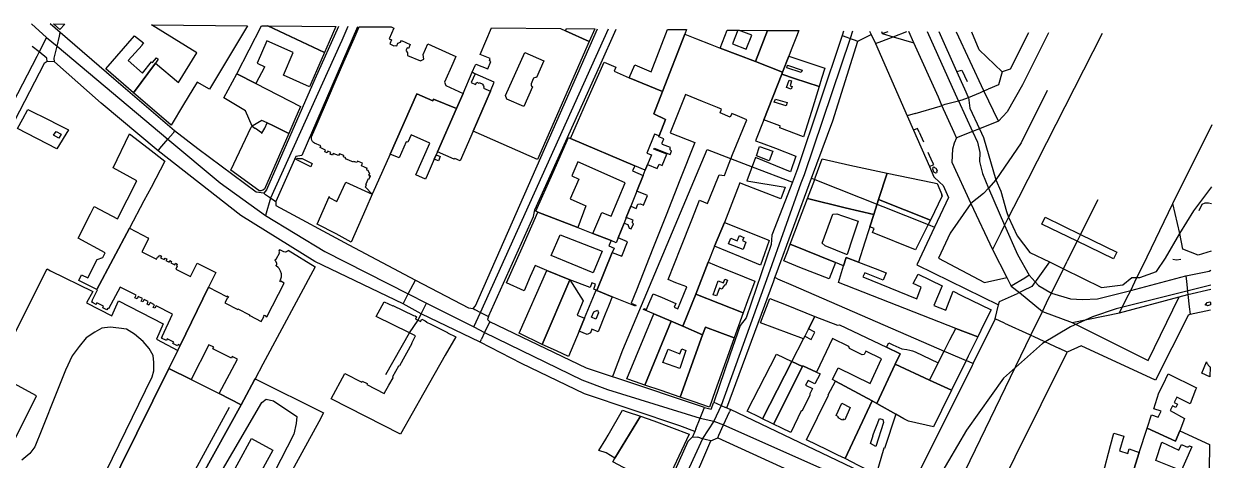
# Model space of a CAD drawing. Header units: millimetres. Extents: x 0 to 1122, y 0 to 907.
# Drawn here: x 577 to 1122, y 702 to 902 of the extents above; entities that cross this region are included whole.
import ezdxf

# ---------------------------------------------------------------- set-up
doc = ezdxf.new("R2010")
doc.units = ezdxf.units.MM

msp = doc.modelspace()

# ---------------------------------------------------------------- linework, layer by layer
at = {"layer": 'buildings'}
for points in [[(591.0416, 901.6947), (596.1316, 901.649), (593.9505, 899.2033), (591.0416, 901.6947)], [(635.925, 901.2919), (679.9098, 900.8971), (662.5023, 871.7338), (656.8216, 875.074), (654.8311, 871.7746), (650.6064, 864.7212), (644.959, 855.3232), (627.726, 870.1165), (637.7637, 883.7709), (648.3429, 874.8611), (656.7206, 888.5025), (635.925, 901.2919)], [(686.3757, 900.8391), (689.2105, 900.8137), (715.2352, 888.5656), (711.5459, 880.2029), (708.3145, 872.8705), (696.4122, 878.1952), (700.8756, 888.5637), (688.8641, 894.0385), (684.426, 883.7536), (687.8654, 882.0456), (687.7405, 881.8324), (683.8071, 874.3571), (675.0445, 878.8338), (686.3757, 900.8391)], [(689.2105, 900.8137), (720.5303, 900.5326), (717.3934, 893.4384), (715.2352, 888.5656), (689.2105, 900.8137)], [(731.179, 900.437), (745.8747, 900.3051), (747.1215, 899.7325), (744.9574, 894.8784), (746.0348, 894.3749), (745.2875, 892.6111), (747.0744, 891.7099), (747.6347, 891.8074), (748.3716, 891.7263), (748.9166, 892.8675), (750.1132, 893.3228), (750.5137, 894.1205), (754.5664, 892.2579), (753.7946, 890.4944), (753.0959, 890.7336), (752.5811, 889.5268), (752.8312, 889.3103), (753.0679, 888.9727), (753.2909, 888.4768), (753.3314, 888.1969), (753.2435, 887.2938), (759.2201, 884.7338), (760.8498, 885.502), (760.4516, 887.7139), (762.6284, 892.6145), (772.4237, 888.1381), (775.4667, 886.7784), (774.1104, 883.5943), (770.3269, 874.9995), (770.8605, 873.4852), (778.7875, 869.743), (775.7392, 862.9306), (765.2597, 867.2082), (764.8663, 866.5221), (757.6532, 869.6709), (745.3089, 842.069), (738.6516, 826.9585), (737.1837, 823.6636), (734.0215, 826.8042), (734.518, 828.0204), (734.2796, 828.1716), (735.4159, 830.8265), (735.7166, 830.7679), (736.3981, 832.0477), (736.0154, 831.8648), (735.6414, 832.6602), (736.0303, 832.8524), (735.338, 834.4799), (734.9428, 834.2878), (734.5332, 835.2233), (734.9285, 835.434), (732.1856, 836.6699), (732.7007, 837.8953), (730.4163, 838.8476), (730.0717, 838.1145), (728.755, 838.6668), (728.5366, 838.3053), (724.9056, 839.9033), (724.9704, 840.2754), (723.917, 840.7135), (724.1202, 841.4292), (722.068, 842.2209), (721.6298, 841.3396), (719.3026, 842.3202), (718.9336, 841.6153), (717.8864, 842.0533), (718.2189, 842.7958), (716.786, 843.4236), (716.4533, 842.6439), (715.3938, 843.0913), (715.7391, 843.8989), (713.2779, 845.0112), (713.5489, 845.7542), (710.634, 846.9917), (710.1883, 847.3404), (709.7807, 847.81), (709.4667, 848.4464), (709.3246, 849.0441), (709.2896, 849.9482), (711.8695, 855.9168), (716.6271, 866.879), (720.6691, 876.189), (724.1904, 884.3203), (728.8413, 895.0412), (731.179, 900.437)], [(791.8712, 899.8923), (823.4322, 899.6091), (825.824, 898.5447), (836.6355, 893.5841), (818.8602, 853.1993), (812.8618, 839.5644), (783.3734, 852.5658), (791.4234, 870.8321), (793.126, 874.9449), (784.3525, 878.8996), (783.0063, 879.5826), (784.3862, 882.6639), (784.6994, 883.3227), (790.0769, 881.1221), (791.4649, 884.427), (790.9024, 884.7582), (791.25, 885.8266), (786.5949, 887.6946), (791.8712, 899.8923)], [(826.2883, 899.5834), (839.2296, 899.4673), (836.6355, 893.5841), (825.824, 898.5447), (826.2883, 899.5834)], [(872.5153, 899.1685), (881.241, 899.0902), (880.4644, 897.0694), (870.2769, 870.6779), (855.0269, 876.9826), (857.6253, 882.9883), (865.016, 879.7542), (872.5153, 899.1685)], [(614.978, 881.1983), (628.1508, 896.241), (632.2285, 893.0642), (631.5563, 892.1291), (631.6536, 892.0164), (625.3135, 884.8796), (631.821, 879.1464), (635.9124, 884.3466), (636.4381, 884.0158), (638.2283, 886.2361), (639.0146, 885.4836), (637.7637, 883.7709), (627.726, 870.1165), (614.978, 881.1983)], [(840.1842, 779.4696), (847.2313, 796.9529), (851.623, 795.1805), (854.2523, 801.8848), (849.9339, 803.6006), (852.6433, 810.3321), (854.3342, 809.6834), (854.9286, 808.1033), (855.9459, 807.7495), (856.9127, 810.0052), (856.5176, 810.5026), (856.5091, 810.9313), (856.7498, 811.7305), (853.6385, 813.0162), (855.6941, 818.1043), (858.0888, 817.1231), (858.9663, 819.0069), (860.1549, 819.2572), (861.5448, 818.6391), (863.3236, 823.0307), (858.5227, 825.1049), (861.4143, 832.2635), (862.3081, 834.6037), (863.3582, 837.2407), (867.8052, 835.4772), (868.6399, 837.3986), (870.0298, 836.7805), (872.16, 841.9704), (866.2483, 844.2409), (866.493, 844.7978), (873.8182, 841.7972), (874.336, 843.3394), (873.8192, 843.9776), (873.7814, 844.565), (873.8656, 845.0488), (870.2701, 846.4879), (870.107, 846.8062), (870.0551, 847.198), (870.8523, 849.0453), (868.5555, 849.9882), (868.7136, 850.4807), (871.6264, 857.9559), (866.3194, 860.4819), (870.2769, 870.6779), (880.4644, 897.0694), (885.8239, 894.925), (892.0352, 892.4749), (896.6417, 890.6727), (912.8146, 884.4623), (925.2624, 879.6271), (924.8852, 878.6893), (916.6641, 857.7221), (912.9268, 848.0831), (915.5247, 847.1281), (922.1059, 844.7958), (931.33, 841.0422), (928.9982, 833.9066), (912.8646, 840.4054), (908.8359, 829.7999), (926.4639, 826.8194), (924.4749, 821.6003), (907.015, 828.2693), (905.674, 828.859), (904.6284, 826.0356), (898.6642, 810.6951), (894.1222, 799.7494), (891.217, 792.4326), (885.4615, 777.7611), (879.6139, 763.0998), (874.28, 765.3838), (866.2151, 768.8569), (861.4621, 770.7815), (861.644, 771.1899), (862.8877, 770.7222), (863.5785, 772.3654), (866.0018, 778.0186), (870.129, 776.2299), (876.3075, 773.5284), (875.585, 771.7831), (877.3305, 771.0593), (881.33, 781.1432), (876.4234, 783.0786), (872.8398, 784.4803), (878.651, 799.1978), (883.6384, 811.8354), (887.217, 820.8981), (890.8914, 819.3465), (891.9975, 822.0575), (896.2714, 832.5863), (898.6289, 832.2484), (899.9767, 835.8705), (902.3168, 841.8599), (908.919, 857.7445), (904.6814, 859.562), (901.9931, 860.7135), (901.2218, 859.0152), (896.6713, 860.8914), (897.3138, 862.6282), (895.415, 863.3999), (888.5673, 866.1725), (880.7152, 869.3642), (873.7413, 851.787), (885.0364, 847.2787), (878.2507, 830.1285), (871.8989, 814.074), (865.805, 798.6788), (858.2962, 779.7273), (855.9128, 773.7197), (858.0122, 772.7039), (857.8238, 772.2583), (847.1786, 776.5838), (840.1842, 779.4696)], [(905.0448, 898.8766), (918.4544, 898.7563), (912.8146, 884.4623), (896.6417, 890.6727), (899.8769, 898.923), (904.7155, 898.8796), (902.3264, 892.5881), (908.6366, 890.2023), (911.1581, 896.5442), (905.0448, 898.8766)], [(918.4544, 898.7563), (932.7747, 898.6277), (931.3017, 895.1347), (929.257, 889.8602), (928.1926, 886.9996), (925.2624, 879.6271), (912.8146, 884.4623), (918.4544, 898.7563)], [(798.2359, 868.9355), (807.1164, 888.6667), (815.8715, 884.7308), (812.5396, 877.1383), (811.9439, 877.1995), (811.4879, 877.0731), (811.1106, 876.8156), (810.9355, 876.4817), (810.0364, 874.2347), (809.966, 873.9185), (810.0367, 873.5731), (810.2242, 873.236), (810.4313, 873.0198), (810.6821, 872.8871), (806.6308, 863.894), (798.9277, 867.2521), (798.2359, 868.9355)], [(828.0517, 849.2408), (831.7346, 857.5943), (834.9846, 864.964), (843.4669, 884.177), (848.7765, 881.9398), (848.0276, 879.9897), (855.0269, 876.9826), (870.2769, 870.6779), (866.3194, 860.4819), (871.6264, 857.9559), (868.7136, 850.4807), (866.5934, 851.2357), (863.0482, 842.4617), (865.1248, 841.6511), (863.3582, 837.2407), (862.3081, 834.6037), (857.5382, 836.7056), (828.0517, 849.2408)], [(924.8852, 878.6893), (925.2624, 879.6271), (928.1926, 886.9996), (944.6054, 881.4861), (943.1679, 876.7653), (942.0343, 873.0295), (930.8181, 876.7262), (924.8852, 878.6893)], [(669.0637, 867.8825), (675.0445, 878.8338), (683.8071, 874.3571), (704.324, 863.8302), (701.7202, 857.9365), (698.8842, 851.5043), (691.5652, 855.1853), (688.9876, 856.3452), (686.5696, 857.4664), (682.0525, 854.8418), (679.0853, 861.913), (669.0637, 867.8825)], [(767.0784, 843.0391), (775.7392, 862.9306), (778.7875, 869.743), (783.0063, 879.5826), (784.3525, 878.8996), (782.5702, 874.8062), (784.5294, 873.9221), (785.0794, 874.9422), (786.0899, 874.5139), (786.2465, 874.8479), (787.8692, 874.1439), (787.8167, 873.7716), (788.2056, 873.2649), (788.2821, 872.8822), (788.3163, 872.5837), (788.2338, 872.2956), (791.4234, 870.8321), (783.3734, 852.5658), (777.3933, 838.9215), (774.9807, 839.968), (774.7628, 839.6625), (767.0784, 843.0391)], [(916.6641, 857.7221), (924.8852, 878.6893), (930.8181, 876.7262), (942.0343, 873.0295), (938.5457, 861.6271), (934.9624, 849.946), (924.026, 854.013), (924.2495, 854.9429), (924.084, 855.0002), (916.6641, 857.7221)], [(927.1849, 881.5295), (927.5647, 882.7561), (934.2078, 880.4792), (933.8476, 879.3736), (927.1849, 881.5295)], [(927.1549, 872.6402), (928.3095, 875.9658), (929.4315, 875.6483), (928.7346, 873.3157), (929.6479, 873.028), (929.2376, 871.8203), (927.1549, 872.6402)], [(745.3089, 842.069), (757.6532, 869.6709), (764.8663, 866.5221), (765.2597, 867.2082), (775.7392, 862.9306), (767.0784, 843.0391), (766.4334, 841.7217), (765.5923, 839.7724), (762.2605, 832.1985), (761.5881, 830.5645), (757.1245, 832.5426), (763.5126, 847.1151), (755.0084, 850.937), (753.4283, 847.4662), (752.7235, 847.7054), (749.5165, 840.3447), (745.3089, 842.069)], [(921.4453, 865.8515), (921.9987, 867.2536), (927.3325, 865.6686), (926.9069, 864.1256), (921.4453, 865.8515)], [(574.5477, 853.6995), (576.912, 858.2349), (579.2309, 862.5005), (589.2128, 857.5934), (592.4315, 855.9618), (597.8156, 853.1274), (592.4875, 844.3788), (574.5477, 853.6995)], [(672.2452, 834.6346), (681.5994, 854.352), (682.0525, 854.8418), (683.3598, 853.9263), (683.5997, 853.9428), (686.409, 851.8862), (686.2849, 851.7569), (686.5417, 851.6055), (687.9518, 853.9411), (688.9876, 856.3452), (691.5652, 855.1853), (698.8842, 851.5043), (687.7078, 825.9979), (686.9719, 825.5013), (686.0409, 825.1929), (685.5186, 825.2162), (685.0889, 825.2852), (672.2452, 834.6346)], [(591.0315, 850.6537), (592.1663, 852.4326), (594.4606, 851.2193), (593.4974, 849.3736), (591.0315, 850.6537)], [(602.3922, 803.4389), (607.9268, 814.655), (609.6169, 818.041), (620.3786, 812.3349), (629.2698, 829.7455), (618.2952, 835.6957), (625.9163, 851.3286), (634.4507, 844.7107), (642.1001, 838.7996), (635.7405, 826.7523), (632.4887, 820.5848), (625.8793, 808.1017), (610.9475, 779.9548), (602.5873, 784.0739), (603.8889, 786.634), (606.7598, 785.2851), (611.0832, 793.7259), (613.6242, 794.6536), (614.6519, 796.8342), (602.3922, 803.4389)], [(812.164, 815.7999), (819.9299, 833.2487), (827.2004, 849.5932), (828.0517, 849.2408), (857.5382, 836.7056), (856.5577, 834.2916), (861.4143, 832.2635), (858.5227, 825.1049), (855.6941, 818.1043), (853.6385, 813.0162), (852.6433, 810.3321), (849.9339, 803.6006), (849.0662, 801.4279), (846.6345, 802.4094), (838.26, 805.6244), (842.4833, 815.2869), (846.6847, 813.5442), (853.1531, 828.8801), (831.3983, 838.5136), (828.6977, 832.0896), (831.9484, 830.5883), (827.8468, 821.4651), (835.1034, 818.3626), (831.35, 808.3138), (813.1439, 815.3997), (812.164, 815.7999)], [(913.3335, 841.2958), (914.7425, 845.5789), (920.7779, 843.3913), (919.1587, 838.9702), (913.3335, 841.2958)], [(702.2559, 839.4909), (702.5698, 840.2243), (703.0781, 840.0054), (704.9527, 839.9793), (709.6039, 837.6733), (709.4968, 837.3854), (708.9458, 836.2536), (702.2559, 839.4909)], [(765.5923, 839.7724), (766.4334, 841.7217), (768.3132, 840.8942), (767.5207, 838.8792), (765.5923, 839.7724)], [(936.7148, 821.7056), (940.0077, 830.4488), (940.2723, 831.1785), (943.5148, 839.7876), (956.0729, 836.9828), (973.2954, 833.3351), (969.3088, 821.2197), (967.1142, 814.3158), (954.036, 817.4047), (936.7148, 821.7056)], [(994.1132, 835.1253), (994.3579, 835.6729), (994.2808, 835.9904), (994.7188, 836.1635), (994.9438, 835.8913), (995.5868, 835.6154), (996.1181, 834.539), (995.89, 833.7677), (996.004, 833.4592), (995.4794, 833.2215), (995.2608, 833.5217), (994.6667, 833.7692), (994.1132, 835.1253)], [(711.9377, 809.9587), (717.3305, 822.518), (717.3432, 822.5645), (717.4779, 822.5074), (717.4135, 822.1725), (720.9619, 820.2864), (725.0799, 829.1485), (737.1837, 823.6636), (734.2343, 816.925), (727.514, 801.638), (720.5645, 805.4088), (711.9377, 809.9587)], [(969.3088, 821.2197), (973.2954, 833.3351), (993.9661, 828.9486), (996.1935, 828.5002), (997.3732, 825.6756), (998.2639, 823.5338), (998.115, 823.3767), (998.1196, 823.1996), (998.3209, 823.0301), (998.4503, 823.0662), (998.5406, 822.8511), (993.0696, 811.7925), (969.3088, 821.2197)], [(928.7821, 800.6798), (933.0568, 812.0007), (936.7148, 821.7056), (954.036, 817.4047), (967.1142, 814.3158), (965.2877, 808.7038), (964.6992, 806.8082), (963.0802, 801.7162), (960.0718, 792.4714), (954.4668, 794.6831), (953.2773, 790.8732), (949.5714, 792.3599), (928.7821, 800.6798)], [(965.2877, 808.7038), (967.1142, 814.3158), (969.3088, 821.2197), (993.0696, 811.7925), (992.0475, 809.7303), (989.0571, 803.6748), (986.3029, 798.127), (966.5983, 806.0738), (967.2236, 807.9598), (965.2877, 808.7038)], [(798.6917, 783.0269), (805.8615, 799.0927), (813.1439, 815.3997), (831.35, 808.3138), (838.26, 805.6244), (846.6345, 802.4094), (845.6228, 799.9398), (848.0232, 798.9027), (847.2313, 796.9529), (840.1842, 779.4696), (839.8966, 779.6119), (838.6839, 780.1166), (839.5889, 782.3263), (837.8981, 782.9843), (837.0309, 780.8675), (827.688, 784.3987), (817.2086, 788.7041), (811.7822, 790.9423), (809.4873, 785.903), (806.7419, 779.293), (798.6917, 783.0269)], [(943.5156, 801.2381), (948.3792, 814.4826), (950.1754, 814.625), (952.7124, 813.7265), (959.9191, 811.221), (957.3798, 803.5654), (954.8593, 795.9562), (954.6389, 796.0513), (944.8197, 799.9499), (943.5156, 801.2381)], [(1044.2075, 809.9334), (1045.7314, 813.0549), (1061.8548, 805.2186), (1078.5698, 797.0881), (1077.0535, 793.9888), (1060.3238, 802.1083), (1044.2075, 809.9334)], [(608.5906, 774.1893), (608.9284, 774.8479), (608.72, 774.915), (611.211, 779.8686), (610.9475, 779.9548), (625.8793, 808.1017), (634.5427, 803.5327), (634.3257, 803.3297), (634.5151, 803.1975), (631.4374, 797.2521), (638.175, 793.8558), (638.8314, 795.0799), (639.2475, 794.8619), (639.6726, 795.6594), (640.4747, 795.2982), (640.0372, 794.4914), (641.708, 793.6751), (642.1628, 794.3512), (642.9095, 793.9811), (642.4972, 793.2487), (644.0759, 792.4425), (644.4211, 793.2314), (645.1616, 792.8614), (644.7987, 792.1471), (646.5792, 791.218), (646.9178, 791.9604), (647.7628, 791.5988), (647.4054, 790.8099), (647.7173, 790.6301), (647.0665, 789.35), (653.761, 785.9448), (656.9317, 791.9825), (665.5005, 787.8244), (662.1392, 781.0895), (649.0947, 754.314), (648.2386, 754.8155), (647.8449, 754.1015), (645.7766, 755.1637), (646.1576, 755.8312), (643.1464, 757.3118), (642.8449, 756.5877), (640.5559, 757.7171), (640.931, 758.4126), (640.7653, 758.442), (645.5106, 768.6961), (638.0637, 772.5181), (637.4328, 771.3962), (636.6739, 771.7758), (637.2934, 772.9909), (635.3227, 773.959), (634.716, 772.7997), (633.9452, 773.2166), (634.4848, 774.4418), (632.6369, 775.3902), (631.9565, 774.2315), (631.1547, 774.6207), (631.7681, 775.8545), (629.8891, 776.7659), (629.308, 775.7089), (628.3466, 776.1275), (628.9781, 777.3145), (621.5427, 781.0432), (616.149, 771.1584), (615.8494, 771.3288), (615.4558, 770.6335), (613.5894, 771.5727), (613.9152, 772.2593), (610.9417, 773.8235), (610.5977, 773.165), (610.5664, 773.1094), (608.5906, 774.1893)], [(894.1222, 799.7494), (898.6642, 810.6951), (918.1609, 802.8804), (919.2074, 802.3493), (917.0516, 796.3489), (915.1795, 791.1474), (905.9375, 794.9757), (900.1124, 797.3106), (894.1222, 799.7494)], [(819.1809, 795.4887), (823.3413, 804.9841), (842.5025, 797.4703), (838.5109, 787.5914), (819.1809, 795.4887)], [(900.556, 800.8755), (901.5195, 803.448), (904.5394, 802.2563), (905.5136, 804.6518), (906.7871, 804.0813), (907.4671, 803.8237), (906.9624, 802.3652), (908.4626, 801.7089), (907.1715, 798.2447), (900.556, 800.8755)], [(643.9348, 743.7561), (647.9488, 751.9761), (649.0947, 754.314), (662.1392, 781.0895), (670.375, 776.8132), (670.512, 777.0077), (671.3018, 776.6558), (670.9573, 775.9414), (670.7988, 776.0826), (669.598, 773.7917), (675.4546, 770.86), (675.5118, 771.0738), (680.8298, 768.3984), (680.7533, 768.0916), (680.9557, 768.0432), (686.2734, 765.3399), (687.4728, 767.4724), (687.2954, 767.5764), (687.676, 768.1974), (688.5145, 767.7892), (688.4204, 767.5757), (688.7999, 767.3952), (696.7511, 782.8203), (695.2165, 783.7565), (695.1098, 783.5152), (694.7613, 783.7233), (695.0926, 784.3353), (695.3003, 784.8832), (695.5043, 785.6921), (695.5797, 786.558), (695.5176, 787.1829), (695.1291, 788.4164), (694.8206, 788.9782), (694.4323, 789.5408), (693.9878, 790.02), (693.0414, 790.7367), (693.118, 791.0528), (693.4342, 791.3575), (693.4568, 791.8139), (693.0121, 792.9547), (692.5904, 793.2287), (692.8486, 793.9159), (693.1061, 793.8484), (694.7132, 796.8904), (694.4746, 797.0136), (694.6812, 797.4404), (694.4615, 797.6101), (694.7431, 798.176), (694.6526, 798.3632), (696.4454, 797.4339), (697.4271, 797.2202), (697.661, 797.2647), (697.853, 797.4213), (698.1859, 797.5302), (698.378, 797.6962), (698.559, 798.0021), (710.9502, 790.2782), (687.0262, 745.7463), (683.4438, 739.032), (683.1811, 738.5311), (677.0481, 727.0781), (667.0249, 732.2183), (675.3425, 748.05), (672.9553, 749.1802), (672.5985, 748.4659), (664.1287, 752.707), (664.505, 753.5423), (662.1667, 754.6535), (654.1374, 738.754), (643.9348, 743.7561)], [(925.9108, 793.0272), (927.3905, 796.9743), (928.7821, 800.6798), (949.5714, 792.3599), (946.6522, 784.8381), (933.2793, 790.045), (925.9108, 793.0272)], [(885.4615, 777.7611), (891.217, 792.4326), (896.9316, 790.108), (902.8604, 787.679), (912.5325, 783.8376), (909.28, 774.7999), (907.2632, 769.2177), (885.4615, 777.7611)], [(950.9281, 783.1787), (953.2773, 790.8732), (954.4668, 794.6831), (960.0718, 792.4714), (967.7357, 789.5238), (972.7649, 787.5409), (971.3459, 784.2083), (962.9366, 787.6656), (962.164, 785.8089), (986.8715, 775.6651), (988.8673, 780.968), (985.1939, 782.6407), (987.5129, 786.953), (998.4991, 781.5625), (994.6335, 772.698), (1000.1215, 770.4594), (1003.4505, 779.133), (1007.3125, 777.2257), (1020.8631, 770.5638), (1017.6453, 764.0324), (1014.8282, 758.3081), (1004.7497, 762.0971), (950.9281, 783.1787)], [(804.4849, 759.9033), (817.2086, 788.7041), (827.688, 784.3987), (815.1042, 754.7487), (804.4849, 759.9033)], [(893.4631, 777.5314), (895.7205, 783.8942), (898.1894, 782.9497), (898.8874, 784.7046), (900.0023, 784.2661), (899.1579, 781.9534), (898.8271, 782.0774), (898.5687, 781.3622), (898.1461, 781.5431), (897.6414, 780.0939), (896.3304, 780.5995), (894.9891, 777.0146), (893.4631, 777.5314)], [(815.1042, 754.7487), (827.688, 784.3987), (833.8292, 774.774), (831.0839, 768.1733), (834.5328, 766.8287), (831.9773, 760.8226), (827.1405, 749.2366), (821.6746, 751.8759), (815.1042, 754.7487)], [(831.9773, 760.8226), (834.5328, 766.8287), (839.8966, 779.6119), (840.1842, 779.4696), (847.1786, 776.5838), (845.4748, 772.3406), (844.0036, 768.6637), (840.6916, 760.5491), (837.8314, 761.7394), (837.1588, 760.0775), (835.6404, 759.3735), (831.9773, 760.8226)], [(718.3518, 729.8579), (724.6583, 741.4772), (732.3622, 737.5133), (732.606, 737.9677), (734.8454, 736.7922), (734.6454, 736.4213), (742.6736, 732.2868), (744.7542, 736.042), (746.7153, 739.5002), (746.5254, 739.5764), (746.7622, 739.9284), (746.5725, 740.0233), (749.3341, 745.0025), (749.5052, 744.8891), (749.6621, 745.2511), (749.8387, 745.0632), (755.4935, 755.3092), (755.2485, 755.4046), (756.9869, 758.697), (754.1838, 760.0825), (738.9385, 767.6175), (742.6256, 774.3496), (746.5239, 772.4045), (746.6676, 772.6641), (756.0617, 767.9769), (756.1488, 768.0973), (756.8107, 767.8677), (757.5203, 767.4793), (756.9945, 766.4311), (758.1941, 765.8426), (759.3019, 765.3016), (759.8401, 766.3684), (761.419, 765.5715), (762.0301, 765.1654), (761.9734, 765.0168), (763.9563, 764.03), (771.7167, 760.1961), (771.6045, 760.0293), (775.4549, 758.2151), (770.6591, 749.853), (760.8479, 732.6274), (750.1047, 713.6212), (718.3518, 729.8579)], [(879.6139, 763.0998), (885.4615, 777.7611), (907.2632, 769.2177), (905.1202, 763.2731), (903.1284, 757.7465), (889.9439, 762.7189), (888.6462, 759.1988), (879.6139, 763.0998)], [(915.2331, 764.7391), (917.228, 769.9302), (919.5248, 775.8827), (926.936, 772.8628), (940.1551, 767.6387), (937.159, 761.8508), (935.4386, 758.4929), (934.8439, 757.2869), (915.2331, 764.7391)], [(1121.5696, 773.996), (1121.5599, 772.9038), (1121.5437, 772.8562), (1120.1084, 772.5149), (1119.7115, 772.8166), (1119.2136, 772.821), (1119.1619, 773.2314), (1119.5199, 773.3867), (1119.8998, 773.9517), (1121.1625, 774.2294), (1121.5696, 773.996)], [(837.7083, 767.2289), (838.7202, 769.7172), (840.4731, 770.5122), (840.9292, 769.2688), (839.7297, 766.4282), (837.7083, 767.2289)], [(853.8324, 738.9813), (866.2151, 768.8569), (874.28, 765.3838), (862.2102, 736.1298), (857.8283, 737.6225), (853.8324, 738.9813)], [(862.2102, 736.1298), (874.28, 765.3838), (879.6139, 763.0998), (888.6462, 759.1988), (878.3959, 730.6181), (869.6627, 733.594), (862.2102, 736.1298)], [(929.6008, 746.9904), (934.8439, 757.2869), (935.4386, 758.4929), (938.3886, 757.0317), (940.0478, 760.4273), (937.159, 761.8508), (940.1551, 767.6387), (950.4769, 763.5679), (951.4372, 763.7271), (972.9963, 753.4621), (979.2157, 750.5181), (976.9912, 745.7763), (968.4757, 727.635), (966.3173, 728.9402), (949.5165, 737.8675), (948.2395, 738.7455), (950.7705, 744.0809), (965.5207, 736.8211), (970.6808, 748.162), (963.5205, 751.7481), (962.7379, 750.1523), (961.8202, 749.9555), (955.9633, 752.8683), (955.6822, 753.756), (948.1848, 757.4476), (940.8368, 742.0355), (934.5432, 744.9243), (934.3999, 744.7113), (929.6008, 746.9904)], [(878.3959, 730.6181), (888.6462, 759.1988), (889.9439, 762.7189), (903.1284, 757.7465), (900.6639, 750.9103), (894.4048, 733.5317), (891.7133, 726.0639), (884.3651, 728.5708), (878.3959, 730.6181)], [(992.7184, 738.4614), (996.6493, 746.3841), (999.371, 751.7365), (1001.9488, 756.8106), (1004.7497, 762.0971), (1014.8282, 758.3081), (1010.4214, 749.4112), (1009.4198, 747.3794), (1002.6906, 733.7881), (992.7184, 738.4614)], [(870.4598, 746.4646), (872.8993, 752.5556), (878.2103, 750.4675), (879.1526, 752.7421), (880.9777, 751.9804), (878.2489, 743.7674), (870.4598, 746.4646)], [(972.9963, 753.4621), (973.9485, 755.4571), (975.7848, 754.5741), (980.0157, 752.6915), (982.3247, 752.4193), (983.5766, 752.1846), (984.8333, 751.7913), (986.1327, 751.3604), (996.6493, 746.3841), (992.7184, 738.4614), (976.9912, 745.7763), (979.2157, 750.5181), (972.9963, 753.4621)], [(909.0497, 724.1203), (922.531, 750.38), (929.6008, 746.9904), (916.0887, 720.7216), (914.6503, 721.4147), (909.0497, 724.1203)], [(916.0887, 720.7216), (929.6008, 746.9904), (934.3999, 744.7113), (921.1751, 718.2536), (920.1461, 718.6727), (916.0887, 720.7216)], [(1121.3078, 744.4995), (1121.2674, 739.9457), (1117.5901, 741.5821), (1119.6098, 746.8104), (1119.893, 746.1649), (1120.0992, 745.8463), (1120.2685, 745.5372), (1120.4756, 745.3211), (1120.7003, 745.0116), (1121.2555, 744.5314), (1121.3078, 744.4995)], [(921.1751, 718.2536), (934.3999, 744.7113), (934.5432, 744.9243), (940.8368, 742.0355), (942.4592, 741.2942), (940.1255, 736.7118), (937.0229, 738.2863), (935.8665, 736.1348), (938.9871, 734.5136), (937.6542, 731.8697), (937.9781, 731.6525), (934.112, 724.1206), (933.7875, 724.2633), (929.0221, 714.4657), (924.9272, 716.4404), (921.1751, 718.2536)], [(968.4757, 727.635), (976.9912, 745.7763), (992.7184, 738.4614), (1002.6906, 733.7881), (998.1014, 724.4268), (994.489, 717.0696), (983.0346, 719.6036), (980.9546, 720.731), (977.1804, 722.8239), (968.4757, 727.635)], [(1092.4455, 716.376), (1094.5104, 722.545), (1097.5376, 721.4744), (1098.8769, 724.1462), (1095.4446, 725.2948), (1097.7894, 732.5236), (1099.7363, 736.4759), (1102.0961, 741.2445), (1115.022, 734.812), (1114.651, 733.8834), (1112.1784, 727.4852), (1106.1019, 730.6048), (1104.8937, 728.1555), (1106.4049, 727.3407), (1105.636, 725.9032), (1104.1185, 726.6901), (1103.0418, 724.5099), (1109.6541, 720.8078), (1107.4028, 715.1157), (1105.5047, 710.4269), (1092.4455, 716.376)], [(936.2265, 710.991), (946.3122, 731.4758), (946.1846, 731.6447), (949.5165, 737.8675), (966.3173, 728.9402), (953.9161, 702.4564), (950.5863, 704.0609), (945.7691, 706.3867), (936.2265, 710.991)], [(949.8252, 722.1449), (952.4143, 727.7874), (956.2513, 725.843), (953.7725, 720.1623), (953.0135, 720.5231), (952.7633, 720.0408), (950.7437, 721.0559), (950.9445, 721.5107), (949.8252, 722.1449)], [(953.9161, 702.4564), (966.3173, 728.9402), (968.4757, 727.635), (977.1804, 722.8239), (971.9753, 707.1225), (971.7118, 707.218), (968.1553, 695.0987), (960.0535, 699.2802), (953.9161, 702.4564)], [(841.0661, 706.0902), (844.1988, 711.327), (845.2662, 713.1439), (851.8604, 724.6489), (854.0422, 723.9119), (860.0789, 721.8547), (848.455, 702.6324), (844.3342, 705.1478), (841.0661, 706.0902)], [(847.5053, 700.9077), (848.455, 702.6324), (860.0789, 721.8547), (866.2507, 719.7776), (882.4926, 713.669), (870.6807, 688.5314), (847.5053, 700.9077)], [(965.6387, 709.3407), (966.8514, 712.9826), (966.631, 713.0778), (969.7368, 720.8402), (971.2688, 720.2954), (971.6317, 718.941), (968.1094, 707.9023), (965.6387, 709.3407)], [(1072.1913, 695.0402), (1075.5811, 708.4935), (1077.2232, 714.1071), (1081.7112, 712.7813), (1079.8063, 705.9494), (1083.5276, 704.8168), (1084.2407, 706.8884), (1088.8493, 705.3006), (1084.7461, 692.5059), (1083.7938, 689.7935), (1072.1913, 695.0402)], [(1120.9913, 708.8343), (1120.8868, 697.0561), (1120.6951, 696.6316), (1115.7288, 685.6243), (1098.8971, 693.191), (1096.8289, 688.0377), (1084.7461, 692.5059), (1088.8493, 705.3006), (1092.4455, 716.376), (1105.5047, 710.4269), (1107.4028, 715.1157), (1120.9913, 708.8343)], [(1096.4078, 701.5435), (1099.1317, 709.9244), (1107.0239, 706.36), (1108.1656, 708.9403), (1110.2346, 707.9528), (1110.725, 707.7994), (1111.186, 707.7953), (1111.5747, 707.9503), (1111.8788, 708.2737), (1112.9996, 707.8072), (1107.0806, 694.7397), (1105.9475, 695.2156), (1105.5989, 696.104), (1106.3314, 697.5977), (1096.4078, 701.5435)]]:
    msp.add_lwpolyline(points, dxfattribs=at)
at = {"layer": 'major_roads'}
for points in [[(580.9444, 901.7853), (587.8445, 895.5588), (592.6704, 891.4993), (643.3824, 848.8239), (667.3797, 828.7984), (688.2391, 813.9261)], [(985.4083, 893.0781), (983.1744, 898.1754)], [(1047.1686, 897.6011), (1035.2925, 873.8116), (1028.3096, 861.3873), (1024.2579, 857.1556)], [(1004.9675, 849.4626), (1003.8951, 851.9135), (998.3708, 864.3143), (996.7362, 868.0791), (985.4083, 893.0781)], [(1024.2579, 857.1556), (1015.5157, 853.5806), (1012.3577, 852.3787), (1004.9675, 849.4626)], [(1004.9675, 849.4626), (1003.9321, 847.0864), (1003.1694, 844.2697), (1002.9692, 838.3452), (1011.6345, 819.4453)], [(1011.6345, 819.4453), (1021.4968, 798.2798), (1028.1507, 785.4361), (1030.0526, 781.5614)], [(688.2391, 813.9261), (715.4024, 797.3388), (753.6798, 777.9594), (761.9593, 773.7481), (783.8008, 762.7997), (788.6841, 760.3147), (833.2964, 738.503), (844.9553, 734.1033), (887.4873, 720.9207), (893.7517, 719.5789)], [(1030.0526, 781.5614), (1033.9177, 778.6291), (1044.4742, 769.8414)], [(1107.0942, 776.5999), (1111.1609, 777.682), (1121.6243, 780.1618)], [(1079.8152, 769.2385), (1107.0942, 776.5999)], [(997.5168, 673.2285), (1004.3987, 687.3869), (1039.1831, 758.9582), (1044.4742, 769.8414)], [(1044.4742, 769.8414), (1058.1436, 764.7813)], [(1058.1436, 764.7813), (1079.8152, 769.2385)], [(893.7517, 719.5789), (898.1691, 717.9275), (981.8221, 680.7575), (997.5168, 673.2285)]]:
    msp.add_lwpolyline(points, dxfattribs=at)
at = {"layer": 'minor_roads'}
for points in [[(725.994, 900.4835), (723.2642, 894.1686)], [(783.8008, 762.7997), (786.8411, 769.3977), (845.5473, 899.4106)], [(587.8445, 895.5588), (584.4016, 888.8684), (583.3026, 886.7379), (481.977, 691.4901), (474.9874, 677.119), (472.9177, 671.8635)], [(723.2642, 894.1686), (722.3604, 892.0894), (690.5163, 821.7889), (688.2391, 813.9261)], [(957.426, 898.4065), (956.2768, 895.08), (935.1453, 832.5287), (933.728, 828.6836), (918.7341, 786.4846), (897.1295, 726.8077), (893.7517, 719.5789)], [(1024.2579, 857.1556), (1017.6132, 871.0057), (1005.0919, 897.9787)], [(1046.6418, 871.2414), (1034.7297, 847.1479)], [(1034.7297, 847.1479), (1023.0899, 830.1898), (1019.676, 826.4743), (1017.3786, 823.8949), (1011.6345, 819.4453)], [(1011.6345, 819.4453), (1002.077, 805.7767), (996.7742, 794.2786), (1017.8343, 783.2076), (1028.1507, 785.4361)], [(1058.1436, 764.7813), (1092.9114, 747.3922), (1107.0942, 776.5999)], [(758.1941, 765.8426), (759.6287, 768.8489), (761.9593, 773.7481)], [(754.1838, 760.0825), (758.1941, 765.8426)], [(743.4466, 741.0576), (754.1838, 760.0825)]]:
    msp.add_lwpolyline(points, dxfattribs=at)
at = {"layer": 'parks'}
for points in [[(548.7814, 662.2365), (583.2835, 731.1332), (564.234, 741.4983), (565.3871, 743.9479), (572.5129, 758.4577), (588.0487, 789.497), (589.6142, 788.5884), (609.0645, 779.0585), (606.1962, 773.8381), (617.6879, 767.9578), (620.8224, 774.7506), (641.3208, 764.1771), (638.1851, 757.2538), (647.9488, 751.9761), (643.9348, 743.7561), (592.679, 640.2523), (571.6819, 650.7745), (548.7814, 662.2365)], [(592.679, 640.2523), (643.9348, 743.7561), (654.1374, 738.754), (667.0249, 732.2183), (677.0481, 727.0781), (628.4603, 639.2978), (622.3305, 628.2268), (607.2261, 634.3539), (592.679, 640.2523)], [(622.3305, 628.2268), (628.4603, 639.2978), (677.0481, 727.0781), (683.1811, 738.5311), (683.4438, 739.032), (714.821, 723.4227), (712.6085, 719.3611), (655.5688, 615.1258), (639.1212, 621.6095), (622.3305, 628.2268)], [(670.4222, 690.7871), (681.7781, 711.5954), (691.4983, 706.2529), (680.0986, 685.3611), (670.4222, 690.7871)]]:
    msp.add_lwpolyline(points, dxfattribs=at)
at = {"layer": 'paths'}
for points in [[(593.8122, 896.1296), (594.0111, 897.7398), (589.5011, 901.7085)], [(721.6467, 900.5226), (710.8107, 876.3611), (688.6816, 825.5885), (687.3835, 824.0999), (688.2031, 823.2924)], [(730.394, 900.444), (704.8359, 841.3501), (702.0654, 840.8717), (692.9309, 820.2857)], [(783.3594, 771.19), (784.4961, 772.5123), (840.4187, 899.4566)], [(811.678, 816.4472), (841.4417, 882.4805), (849.0119, 899.3795)], [(591.3308, 886.0695), (592.6757, 891.5067), (593.8122, 896.1296)], [(646.5272, 852.6534), (618.7227, 876.5243), (594.0111, 897.7398)], [(952.6003, 896.372), (932.0899, 835.2489), (929.7804, 829.1725)], [(938.6293, 830.9881), (948.3675, 857.3371), (959.8748, 893.8392)], [(953.1872, 898.4445), (952.6003, 896.372), (954.7935, 895.5965)], [(954.7876, 895.5964), (956.2768, 895.08), (957.6924, 894.5921)], [(957.696, 894.5923), (959.8748, 893.8392), (965.9371, 896.8313)], [(965.2019, 898.3367), (965.9309, 896.8297), (967.9289, 892.7026), (970.8315, 893.8528)], [(970.5926, 898.2883), (971.0126, 897.3063), (976.0339, 895.8266), (985.4114, 893.0783)], [(970.8315, 893.8528), (976.0339, 895.8266), (982.2166, 898.184)], [(971.0126, 897.3063), (973.6639, 898.2608)], [(1005.9546, 866.4503), (991.7628, 898.0983)], [(1010.5608, 868.0586), (1008.891, 871.7635), (1005.2322, 879.9028), (997.0706, 898.0507)], [(1025.9036, 879.7656), (1015.3891, 889.8016), (1012.0875, 897.9159)], [(1038.0548, 897.6829), (1029.7191, 880.9523), (1025.9036, 879.7656), (1024.3562, 873.7318), (1019.5295, 871.8191)], [(1071.8711, 897.3794), (1033.4059, 822.0099), (1028.9501, 813.1227), (1027.1037, 809.4211), (1025.333, 805.9239), (1021.4968, 798.2798)], [(587.961, 885.9413), (584.4016, 888.8684), (581.2913, 891.4057)], [(967.9318, 892.7114), (982.4148, 859.6204)], [(586.7038, 883.5299), (487.6912, 692.5476)], [(588.0525, 884.4869), (586.7038, 883.5299)], [(591.5, 884.3721), (588.0525, 884.4869), (587.961, 885.9413)], [(638.9642, 843.5055), (612.9371, 865.4316), (591.5, 884.3721), (591.3308, 886.0695)], [(1005.2322, 879.9028), (1007.4938, 880.535)], [(1007.4938, 880.535), (1009.8812, 875.2769)], [(999.814, 864.9574), (1005.9546, 866.4503), (1007.6489, 866.8776)], [(1005.9546, 866.4503), (1012.3577, 852.3787), (1014.6005, 847.4388)], [(1007.6489, 866.8776), (1010.5608, 868.0586), (1016.0028, 870.3304)], [(1010.5608, 868.0586), (1011.0949, 863.1432)], [(1016.0035, 870.3385), (1017.6155, 871.0135), (1019.5295, 871.8191)], [(986.0234, 860.6546), (997.4948, 863.9441)], [(997.4948, 863.9441), (998.3708, 864.3143), (999.814, 864.9574)], [(1011.0949, 863.1432), (1015.5171, 853.5895), (1017.3431, 849.6228)], [(986.0234, 860.6546), (982.4119, 859.6152), (985.3401, 852.9545)], [(1104.1848, 819.3311), (1122.294, 855.6227)], [(639.7488, 844.6353), (643.3824, 848.8239), (645.8607, 851.6717)], [(687.3835, 824.0999), (683.9456, 824.6059), (657.1619, 844.442), (646.5272, 852.6534), (645.8607, 851.6717)], [(987.9013, 852.0186), (987.0996, 853.7962), (985.3401, 852.9545), (992.6174, 836.2754), (994.5927, 837.199), (994.0803, 838.3311)], [(987.9013, 852.0186), (989.8784, 847.6214)], [(751.2968, 773.3868), (710.8311, 792.7672), (676.9155, 813.8691), (638.9642, 843.5055), (639.7488, 844.6353)], [(1014.6005, 847.4388), (1015.7085, 842.7698), (1015.6289, 838.6612), (1016.9081, 833.1987), (1019.676, 826.4743), (1027.1037, 809.4211), (1033.052, 796.0339), (1038.3282, 786.5756)], [(1017.3431, 849.6228), (1023.0899, 830.1898), (1025.2939, 825.0359), (1027.9648, 815.6939), (1028.9501, 813.1227), (1032.9122, 804.5147), (1038.7157, 796.9713), (1047.6827, 792.6238), (1054.0234, 789.5018), (1071.5216, 780.8854), (1081.2445, 782.0477), (1085.4051, 785.3932)], [(852.0329, 752.2572), (890.6508, 844.0698), (901.3719, 839.9954)], [(901.3719, 839.9954), (911.4007, 836.1694)], [(994.0803, 838.3311), (992.0911, 842.7563)], [(911.4007, 836.1694), (929.7797, 829.166)], [(992.6174, 836.2754), (994.6296, 831.673), (997.2877, 829.1893), (998.9154, 827.6653), (1001.3431, 822.09), (994.9854, 808.5702)], [(929.7804, 829.1725), (920.4159, 804.8358), (920.1136, 800.5707), (908.633, 767.0343), (905.8535, 763.4809), (901.0789, 749.8909), (893.7301, 728.3064)], [(922.3414, 786.9162), (938.6293, 830.9881), (940.0077, 830.4488)], [(940.0077, 830.4488), (992.0475, 809.7303)], [(692.5517, 820.4941), (690.5163, 821.7889), (688.2031, 823.2924)], [(1089.1733, 785.3877), (1096.6676, 788.2657), (1100.8526, 794.3506), (1107.4755, 805.7066), (1113.9288, 815.9552), (1122.04, 827.0044)], [(692.5517, 820.4941), (692.9309, 820.2857), (692.8776, 818.4505), (726.4024, 800.3807), (757.0005, 784.2847)], [(1069.7818, 820.9971), (1063.8869, 809.2619)], [(1079.8152, 769.2385), (1083.0334, 775.8352), (1084.9651, 779.4614), (1087.7042, 785.4007), (1090.5007, 790.883), (1104.1848, 819.3311)], [(1121.7782, 797.5047), (1115.7712, 795.6718), (1108.8315, 798.4916), (1107.4755, 805.7066), (1104.1848, 819.3311)], [(1120.5988, 819.4649), (1118.934, 819.5822), (1117.5507, 818.8676), (1116.081, 816.0386)], [(1121.9713, 819.2663), (1120.5988, 819.4649)], [(790.4206, 767.5301), (811.085, 813.3774), (811.678, 816.4472)], [(992.0475, 809.7303), (994.9854, 808.5702), (986.8372, 791.2334)], [(1063.8869, 809.2619), (1061.8531, 805.2172), (1060.3194, 802.1), (1058.2171, 797.9534)], [(1058.2171, 797.9534), (1055.7389, 793.0181)], [(986.8372, 791.2334), (1024.3117, 772.9127)], [(1047.6827, 792.6238), (1041.6136, 784.1237)], [(1044.4742, 769.8414), (1047.2685, 775.7616), (1048.5443, 778.2195), (1054.0234, 789.5018), (1055.7389, 793.0181)], [(1107.9156, 793.6543), (1105.9096, 793.4205), (1104.2283, 793.7615)], [(921.2216, 783.8801), (921.7852, 785.3981)], [(922.8957, 784.9213), (921.7852, 785.3981), (922.3414, 786.9162)], [(922.894, 784.9193), (930.2116, 781.7418)], [(1038.3282, 786.5756), (1036.3361, 785.1397), (1030.0526, 781.5614)], [(1038.3282, 786.5756), (1041.1779, 783.5125), (1042.6629, 781.8407), (1048.5443, 778.2195), (1057.2625, 775.6168), (1062.8727, 775.3713), (1069.7056, 775.7485), (1084.9651, 779.4614), (1110.2348, 786.2257), (1120.9127, 788.3393), (1121.7007, 788.7702)], [(1085.4051, 785.3932), (1087.7042, 785.4007), (1089.1733, 785.3877)], [(1110.2348, 786.2257), (1110.5213, 783.6307), (1111.1652, 777.6884), (1111.7822, 772.0021), (1112.1437, 768.588)], [(751.916, 774.574), (753.6798, 777.9594), (755.8999, 782.198)], [(755.8999, 782.198), (757.0005, 784.2847), (781.2416, 771.5257), (783.3594, 771.19), (784.2653, 770.7533)], [(899.6839, 725.6853), (921.2216, 783.8801)], [(930.2116, 781.7418), (999.371, 751.7365)], [(1035.4608, 779.3422), (1033.9177, 778.6291), (1032.9486, 778.1811)], [(1041.6136, 784.1237), (1041.1779, 783.5125), (1039.603, 781.2995), (1035.4608, 779.3422)], [(786.6033, 755.8512), (759.6287, 768.8489), (751.2968, 773.3868), (751.9165, 774.5744)], [(1027.0389, 764.5506), (1022.7074, 766.5235), (1024.3117, 772.9127), (1024.6841, 774.3879)], [(1024.6841, 774.3879), (1032.9538, 778.1831)], [(784.2653, 770.7533), (786.8411, 769.3977), (789.57, 767.9663)], [(1112.148, 768.5971), (1111.2959, 767.9619), (1096.3234, 738.4257), (1062.1246, 754.1324), (1055.8107, 751.2906)], [(1112.148, 768.5971), (1121.54, 770.6594)], [(790.7326, 764.6107), (788.6841, 760.3147), (787.2231, 757.1129)], [(789.57, 767.9663), (790.4206, 767.5301), (789.9904, 766.1735), (791.0883, 765.2039), (790.7326, 764.6107)], [(845.925, 740.3613), (835.3912, 743.8609), (791.0883, 765.2039)], [(1022.7074, 766.5235), (1013.1473, 747.1092)], [(1027.0389, 764.5506), (1038.5427, 759.2567)], [(606.0554, 677.9363), (636.2902, 739.9296), (636.9969, 742.6442), (637.0311, 746.4643), (636.6485, 749.7291), (634.9064, 752.885), (632.0639, 756.0414), (628.1359, 759.4777), (624.443, 761.7099), (620.8951, 762.2915), (616.9341, 762.737), (613.1122, 762.2308), (609.9723, 760.3208), (605.9844, 757.7661), (602.8142, 753.8529), (599.628, 749.5205), (596.508, 742.9792), (592.232, 732.283), (585.6719, 715.7274), (582.4539, 707.8638), (580.1084, 704.7446), (576.5287, 701.7762)], [(1038.5402, 759.2527), (1039.1831, 758.9582), (1040.4809, 758.3596)], [(1040.4855, 758.3612), (1052.2415, 752.9344)], [(885.0177, 714.8952), (878.1438, 717.5097), (834.5184, 732.1651), (805.6641, 746.0179), (786.6033, 755.8512), (787.2231, 757.1129)], [(847.7589, 741.039), (852.0329, 752.2572)], [(1019.9728, 679.2123), (1055.8166, 751.299), (1052.2415, 752.9344)], [(999.371, 751.7365), (1001.202, 750.9468)], [(1001.202, 750.9468), (1009.4198, 747.3794)], [(1013.1426, 747.104), (1012.6042, 746.0092), (1009.4198, 747.3794)], [(1012.169, 745.128), (987.7656, 696.1188)], [(1012.6095, 746.0134), (1012.169, 745.128)], [(847.3061, 739.8969), (845.925, 740.3613)], [(848.7915, 739.413), (847.3061, 739.8969), (847.7589, 741.039)], [(889.521, 725.8982), (848.7915, 739.413)], [(671.5842, 725.8131), (638.7662, 665.6972), (636.2279, 663.6978), (633.8449, 661.8742), (632.3078, 659.7914), (631.1867, 656.1114), (630.709, 650.8136), (630.2549, 646.7922), (627.6079, 642.2687), (626.6754, 640.4227), (623.8365, 635.7518)], [(632.7761, 636.5942), (634.4876, 638.9363), (686.5181, 728.1208), (688.5477, 729.6122), (691.8301, 728.9025), (702.5547, 721.762), (702.2733, 718.4845), (701.2224, 713.7043), (656.4504, 626.3929), (645.7968, 631.8556), (637.9815, 633.6868), (632.7761, 636.5942)], [(885.5174, 716.1176), (887.4873, 720.9207), (889.0584, 724.7644)], [(889.0635, 724.7684), (889.521, 725.8982), (892.6145, 725.0961), (893.7301, 728.3064), (895.1766, 727.671)], [(895.1762, 727.6637), (897.1295, 726.8077), (899.1257, 725.9326)], [(899.1288, 725.9348), (899.6839, 725.6853), (901.3788, 724.9476), (900.9273, 723.9131)], [(978.4261, 688.0466), (901.3788, 724.9476)], [(893.7517, 719.5789), (888.5853, 711.6952), (888.5227, 711.5653), (818.5411, 559.2779), (814.3926, 551.1336), (811.8772, 546.1895)], [(896.0002, 713.2225), (898.1691, 717.9275), (900.9273, 723.9131)], [(885.5142, 716.1114), (885.0177, 714.8952), (884.0248, 712.472), (886.3588, 712.2462)], [(884.0255, 712.4733), (881.848, 710.3296), (834.2856, 604.1536), (810.9047, 552.255), (812.2453, 550.9198)], [(820.3567, 552.6272), (820.7296, 557.9073), (826.9052, 570.0124), (833.3577, 577.3348), (839.4771, 590.7264), (862.5929, 641.2018), (892.461, 710.6449), (889.7977, 711.1532)], [(889.7977, 711.1532), (888.5227, 711.5653), (886.363, 712.2524)], [(892.461, 710.6449), (895.6084, 712.0239), (896.0002, 713.2225)], [(895.6084, 712.0239), (979.809, 673.5165)]]:
    msp.add_lwpolyline(points, dxfattribs=at)
at = {"layer": 'railways'}
msp.add_lwpolyline([(1121.6399, 781.9134), (1078.2583, 771.1253), (1067.4617, 767.4287), (1057.3579, 762.8314), (1044.5096, 755.1556), (1026.6527, 739.3336), (1009.5791, 715.5284), (997.2074, 694.4115), (906.6778, 494.5502), (897.7696, 480.0094), (884.4646, 463.1474), (849.4694, 418.7909), (812.9701, 372.535), (804.4094, 363.2373), (793.9501, 354.73), (780.9972, 347.1955), (768.1472, 342.2226), (754.4478, 339.2048), (616.5397, 320.9922), (595.6114, 316.7164), (575.9301, 310.9573)], dxfattribs=at)

doc.saveas('drawing.dxf')
